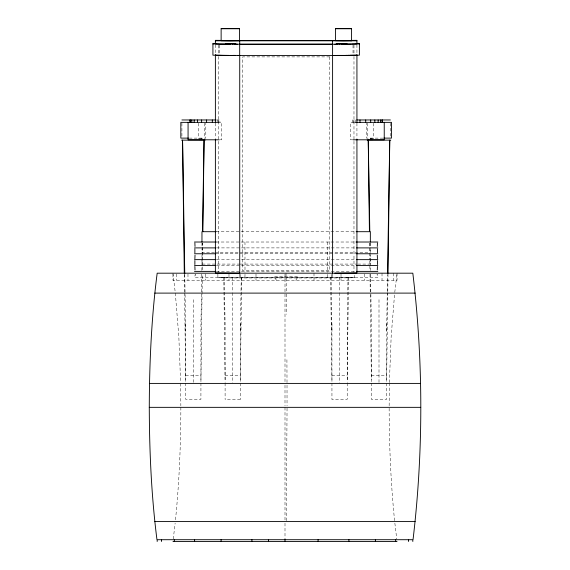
<?xml version="1.0" encoding="UTF-8"?>
<svg xmlns="http://www.w3.org/2000/svg" width="570" height="570" viewBox="0 0 570 570"><rect width="100%" height="100%" fill="white"/><g stroke="black" fill="none" stroke-linecap="round" stroke-linejoin="round"><path stroke-width="0.43" stroke-dasharray="2.85 2.14" d="M287.045 408.141L286.339 520.695M180.861 407.343C180.775 445.184 179.237 483.039 175.403 520.695M389.153 405.755L389.367 383.411M200.946 379.67L202.051 294.597M202.065 293.714L202.321 274.184M202.379 269.745L202.493 260.868M202.507 259.977L202.72 243.112M240.369 379.67L241.701 277.255M347.208 379.67L348.548 277.255M386.631 379.67L387.764 292.823M387.778 291.94L388.006 274.184M240.369 330.7L241.245 277.255M386.631 330.7L387.55 274.597M201.787 274.02L200.946 323.674L200.946 382.32M201.851 270.472L202.314 242.991M347.999 277.255L347.208 323.674L347.208 382.32M389.388 382.534L391.163 336.635L394.597 293.992M173.266 538.978L175.133 523.182M394.775 292.303L396.941 273.985M195.118 275.331L195.204 274.32A4.503 3.185 -90 0 1 195.118 275.331L194.477 277.255L377.839 277.255L377.112 274.32A4.503 3.185 -90 0 0 377.197 275.331M240.326 399.228L225.143 399.349M347.208 383.14L347.208 399.349L331.989 399.349M295.723 280.34L298.124 276.764L274.142 276.764L276.536 280.34M354.433 277.405L217.883 277.405M216.329 119.964L219.927 119.964L219.927 122.358M217.854 122.358L221.751 122.358L221.751 139.8L220.091 139.8M353.885 122.358L350.564 122.358L350.564 139.8L353.058 139.8M189.247 138.118L205.791 138.118L205.791 123.234M383.061 138.118L366.524 138.118L366.524 123.234M216.172 231.698L355.281 231.698M216.172 242.015L356.264 242.015M216.536 247.893L355.78 247.893M214.463 252.332L201.965 252.332L201.965 248.898M215.261 252.332L370.343 252.332L370.343 248.898M215.161 253.764L355.78 253.764M216.536 259.635L355.78 259.635M240.077 264.081L201.965 264.081L201.965 255.481M240.291 264.081L357.055 264.081M357.853 264.081L370.343 264.081L370.343 255.481M216.536 265.513L355.78 265.513M216.536 271.384L355.78 271.384M217.883 274.17L217.883 277.768L233.394 277.953A24.795 0.435 0 0 0 239.763 277.968L332.552 277.968A24.795 0.435 0 0 0 338.922 277.953L354.433 277.768L354.433 274.17M185.628 375.381L201.003 375.381M225.043 375.381L240.426 375.381M331.89 375.381L347.265 375.381M371.312 375.381L386.688 375.381M200.946 383.14L200.904 399.349L185.678 399.349L185.678 383.14M394.868 523.182L396.734 538.978M172.966 273.187L175.225 292.303M394.597 520.695C390.799 483.303 389.239 445.712 389.146 408.141M175.318 293.108L178.838 336.635L180.612 382.534M369.994 242.991L370.464 270.472M370.521 274.02L371.369 323.674L371.369 382.32M224.316 277.255L225.1 323.674L225.1 382.32M331.07 277.255L331.947 330.7M286.019 273.187L286.311 292.303M184.766 274.597L185.678 330.7M369.588 243.112L369.809 259.977M369.823 260.868L369.937 269.745M369.994 274.184L370.251 293.714M370.258 294.597L371.369 379.67M330.614 277.255L331.947 379.67M286.339 293.992L286.582 314.341M223.768 277.255L225.1 379.67M184.31 274.184L184.537 291.94M184.552 292.823L185.678 379.67M180.633 383.411L180.847 405.755M286.924 359.748L287.009 382.534M287.016 385.178L287.038 405.755M397.034 273.187L397.034 280.34L172.966 280.34L172.966 273.985M393.214 273.187L393.214 280.34M390.393 123.234L390.393 138.118M386.631 323.632L386.631 382.32M386.631 383.14L386.631 399.349L371.369 399.349L371.369 383.14M382.021 273.187L382.021 280.34M379 299.67L379 382.698M373.763 123.227L373.763 138.923M372.538 138.118L372.538 140.135M371.726 138.118L371.726 140.135M370.97 138.118L370.97 140.135M370.343 242.877L370.343 248.036M370.286 138.118L370.286 140.135M367.607 123.234L367.607 138.118M364.223 273.985L364.223 280.34M356.934 44.809L356.934 54.307M356.934 123.141L356.934 138.254M355.153 122.358L355.153 119.964L352.381 119.964L352.381 122.358M353.977 45.201L353.977 53.837M353.977 56.48L353.977 272.481M353.578 119.964L353.578 122.358M353.022 45.137L353.022 53.772M341.017 273.985L341.017 280.34M339.578 277.255L339.578 291.911M339.578 292.773L339.578 382.698M332.552 273.928L332.552 277.968M331.947 323.632L331.947 382.32M331.947 383.14L331.947 399.349M331.633 274.391L331.633 277.618M313.999 273.187L313.999 280.34M285 273.985L285 292.303M285 293.992L285 382.534M285 385.178L285 405.755M285 407.343L285 520.695M285 523.182L285 538.978M256.001 273.985L256.001 280.34M240.683 274.391L240.683 277.618M240.369 323.632L240.369 382.32M240.369 383.14L240.326 399.349M239.763 273.928L239.763 277.968M232.738 277.255L232.738 291.911M232.738 292.773L232.738 382.698M228.983 273.985L228.983 280.34M225.1 383.14L225.1 399.349M219.286 45.137L219.286 53.772M218.73 119.964L218.73 122.358M218.339 45.201L218.339 53.837M218.339 56.48L218.339 272.481M217.156 119.964L217.156 122.358M215.382 44.809L215.382 54.307M215.382 123.141L215.382 138.254M205.777 273.985L205.777 280.34M204.708 123.234L204.708 138.118M202.029 138.118L202.029 140.135M201.965 242.877L201.965 248.036M201.345 138.118L201.345 140.135M200.59 138.118L200.59 140.135M199.778 138.118L199.778 140.135M198.552 123.227L198.552 138.923M193.316 299.67L193.316 382.698M187.979 273.985L187.979 280.34M185.678 323.632L185.678 382.32M181.916 123.234L181.916 138.118M176.786 273.985L176.786 280.34M327.415 242.015A6.27 0.869 -90 0 0 327.415 247.893A6.27 0.869 -90 0 0 327.415 253.764A6.27 0.869 -90 0 0 327.415 259.635A6.27 0.869 -90 0 0 327.415 265.513A6.27 0.869 -90 0 0 327.415 271.384A6.27 0.869 -90 0 0 327.358 272.317M244.901 242.015A6.27 0.869 -90 0 1 244.901 247.893A6.27 0.869 -90 0 1 244.901 253.764A6.27 0.869 -90 0 1 244.901 259.635A6.27 0.869 -90 0 1 244.901 265.513A6.27 0.869 -90 0 1 244.901 271.384A6.27 0.869 -90 0 1 244.95 272.317M327.415 277.255A6.27 0.869 -90 0 1 327.315 274.32M245 274.32A6.27 0.869 -90 0 1 244.901 277.255M329.638 56.886L242.678 56.886L242.678 270.75L329.638 270.75L329.638 56.886"/><path stroke-width="0.85" d="M149.283 407.343C149.404 362.527 151.47 317.661 157.178 273.187L412.822 273.187C423.389 361.572 423.453 451.312 413.036 539.712L156.964 539.712C151.392 495.829 149.418 451.554 149.283 407.343L420.717 407.343M202.877 231.57L204.067 140.135L202.514 231.463M388.02 273.294L389.752 140.135L387.564 273.707M195.018 246.468L194.876 242.955M195.018 269.959L194.876 266.447M377.297 255.189L377.44 258.702M194.876 252.831L194.876 248.826M194.876 258.702L195.018 255.189M194.876 264.573L194.876 260.576M377.44 242.955L377.297 246.468M377.44 248.826L377.44 252.831M377.44 260.576L377.44 264.573M377.44 266.447L377.297 269.959M221.132 28.664L239.521 28.664L239.521 40.727L230.33 40.89L221.132 40.727L221.132 28.664L239.521 28.664M335.495 28.664L351.583 28.664L351.583 40.727L343.539 40.869L335.495 40.727L335.495 28.664L351.583 28.664M356.934 40.812L215.382 40.812M359.392 43.976L341.58 44.154M356.934 55.169L349.894 55.297M350.978 40.406L356.934 40.335L356.934 43.94L351.797 44.047M346.988 43.605L336.5 43.691M351.035 44.125L339.371 44.168M347.914 55.326L359.392 55.197L359.392 43.406L356.207 43.406M345.862 55.347L348.918 55.383M346.724 55.404L337.127 55.404M344.465 55.425L237.291 55.468M337.433 43.619L339.335 43.612M339.805 44.232L334.868 44.182M335.801 40.563L239.315 40.563M337.426 44.239L239.678 44.246L239.678 55.475M334.868 273.187L356.934 272.952L356.934 139.144M216.108 43.406L212.923 43.406L212.923 55.197L220.519 55.269M234.89 44.239L332.595 44.182M332.631 55.475L335.017 55.468M181.916 119.964L215.531 119.964M356.784 119.964L390.393 119.964M217.597 122.358L180.833 122.358L180.833 138.118L188.478 138.118M354.718 122.358L391.476 122.358L391.476 138.118L383.838 138.118M219.258 139.8L188.071 139.8L188.071 122.358M353.058 139.8L384.237 139.8L384.237 122.358M181.538 140.135L205.086 140.135M367.23 140.135L390.771 140.135M216.144 231.698L201.965 231.698L201.965 242.015M356.165 231.698L370.343 231.698L370.343 242.015M194.477 242.015L216.051 242.015M356.136 242.015L377.839 242.015M194.477 247.893L215.766 247.893M356.549 247.893L377.839 247.893M194.477 253.764L215.766 253.764M356.549 253.764L377.839 253.764M194.477 259.635L215.766 259.635M356.549 259.635L377.839 259.635M194.477 265.513L215.766 265.513M356.549 265.513L377.839 265.513M194.477 271.384L215.766 271.384M356.549 271.384L377.839 271.384M154.826 293.108L415.174 293.108M149.511 383.411L420.489 383.411M154.826 521.578L415.174 521.578M172.966 541.5L397.034 541.5M237.448 44.182L232.503 44.232M234.434 43.683L235.816 43.691M232.945 44.168L219.243 44.097M232.945 55.39L235.182 55.404M230.152 55.44L232.503 55.454M234.876 43.619L225.328 43.605M230.736 44.154L212.923 43.976M227.843 55.425L239.721 55.411L239.721 273.187L215.382 272.952L215.382 139.144M225.592 55.404L228.57 55.368M223.397 55.383L226.454 55.347M221.281 55.354L224.402 55.326M222.421 55.297L217.298 55.29M218.702 44.011L215.382 43.94L215.382 40.335L221.331 40.406M215.382 55.169L216.992 55.205M350.507 40.655L351.583 40.727M369.802 231.463L368.249 140.135L369.438 231.57M184.751 273.707L182.564 140.135L184.295 273.294M412.822 540.31L412.822 541.5M408.469 539.712L408.469 541.5M395.701 539.712L395.701 541.5M382.42 119.964L382.42 122.358M381.957 119.964L381.957 122.358M380.518 119.964L380.518 122.358M378.138 119.964L378.138 122.358M375.388 539.712L375.388 541.5M374.846 119.964L374.846 122.358M370.692 119.964L370.692 122.358M365.712 119.964L365.712 122.358M359.991 119.964L359.991 122.358M356.934 54.699L356.934 122.728M348.911 539.712L348.911 541.5M332.595 41.047L332.595 273.187M318.081 539.712L318.081 541.5M285 539.712L285 541.5M268.456 539.712L268.456 541.5M251.919 539.712L251.919 541.5M239.721 41.047L239.721 44.182M221.089 539.712L221.089 541.5M215.382 54.699L215.382 122.728M212.325 119.964L212.325 122.358M206.596 119.964L206.596 122.358M201.623 119.964L201.623 122.358M197.469 119.964L197.469 122.358M194.612 539.712L194.612 541.5M194.178 119.964L194.178 122.358M191.798 119.964L191.798 122.358M190.359 119.964L190.359 122.358M189.895 119.964L189.895 122.358M174.299 539.712L174.299 541.5M161.531 539.712L161.531 541.5M157.178 540.31L157.178 541.5"/></g></svg>
